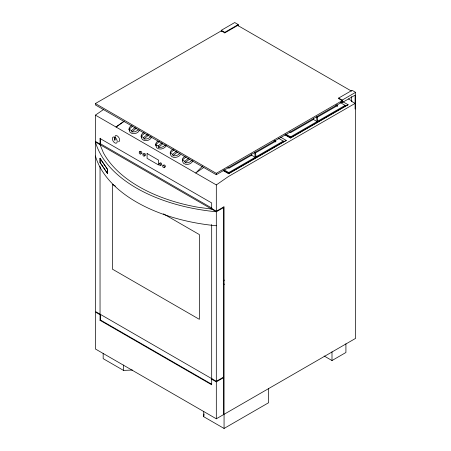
<?xml version="1.0" encoding="UTF-8"?>
<svg xmlns="http://www.w3.org/2000/svg" width="451" height="451" viewBox="0 0 451 451"><rect width="100%" height="100%" fill="white"/><g stroke="black" fill="none" stroke-linecap="round" stroke-linejoin="round"><path stroke-width="0.68" d="M238.235 25.938L238.235 24.579L234.723 22.55L221.289 30.307L221.289 31.553M224.062 414.317L355.608 338.368L355.608 92.342L352.096 90.318L338.662 98.07L338.662 98.628L342.174 100.658L216.277 173.342L95.392 103.55L95.392 104.931L216.277 174.729L342.174 102.039L341.689 101.763M129.629 130.136L129.505 131.185L130.215 132.538C133.141 134.872 138.361 133.468 139.63 129.95M141.738 137.132L141.62 138.175L142.33 139.528C145.256 141.868 150.471 140.458 151.745 136.941M156.277 145.521L156.153 146.569L156.863 147.922C159.789 150.262 165.01 148.853 166.284 145.335M268.61 388.593L268.61 402.732L224.062 428.45L203.728 416.713L204.061 413.939M223.16 170.574L228.651 173.742L228.747 172.564L283.29 141.073L283.29 141.902L228.747 173.393L223.284 170.241M285.009 134.872L290.495 138.04L290.591 136.856L345.139 105.365L345.139 106.199L290.591 137.69L285.128 134.533M192.932 160.719C191.658 164.237 186.438 165.647 183.512 163.307L182.802 161.954M140.086 151.688L140.362 151.237L141.49 151.699L141.992 153.171L141.174 153.616M143.717 153.785L144.534 153.34L145.126 153.802L145.628 155.268L144.81 155.713M159.953 163.155L160.229 162.704L161.357 163.172L161.858 164.643L161.041 165.083M163.583 165.252L163.865 164.801L164.993 165.269L165.494 166.74L164.677 167.18M202.612 166.047L195.717 173.037L203.79 167.439M138.248 129.865L135.351 131.76L131.951 131.946L131.529 130.576L129.093 129.189L132.808 126.009M150.831 136.399C149.247 138.356 146.564 139.472 144.066 138.942L143.638 137.572L141.208 136.179L144.388 133.457M165.365 144.788C163.781 146.75 161.097 147.866 158.6 147.33L158.177 145.961L155.742 144.574L159.457 141.394M179.904 153.182C178.314 155.138 175.631 156.255 173.139 155.725L172.71 154.355L170.275 152.968L173.99 149.788M180.4 154.778C178.348 157.371 174.125 158.487 171.403 156.311L170.692 154.964M192.013 160.173C190.429 162.135 187.746 163.251 185.248 162.715L184.825 161.345L182.39 159.958L186.105 156.779M131.529 130.576L135.221 127.413M131.951 131.946L136.179 128.332M143.638 137.572L147.336 134.404M144.066 138.942L148.819 134.872M158.177 145.961L161.87 142.798M158.6 147.33L162.828 143.717M172.71 154.355L176.409 151.192M173.139 155.725L177.361 152.105M184.825 161.345L188.518 158.183M185.248 162.715L189.476 159.102M124.217 121.077L116.014 127.019L123.512 121.821M131.376 125.694L130.226 126.494L129.189 128.016L129.009 129.584L129.522 130.559L129.093 129.189M144.061 132.284L142.341 133.49L141.304 135.007L141.124 136.58L141.631 137.549L141.208 136.179M158.025 141.078L156.875 141.879L155.837 143.401L155.657 144.974L156.17 145.944L155.742 144.574M173.133 149.072L171.414 150.273L170.371 151.79L170.19 153.363L170.703 154.332L170.275 152.968M184.673 156.463L183.529 157.269L182.486 158.786L182.305 160.359L182.818 161.328L182.39 159.958M211.558 207.917L100.528 143.813L100.043 144.094L95.42 141.428L95.42 115.129L103.499 109.537M100.043 144.094L100.043 138.502L211.688 202.956L211.688 208.548L216.311 211.22L216.311 184.921L228.42 176.533L355.095 103.397L351.583 101.374L351.583 96.57M95.392 103.55L221.289 30.86L224.801 32.889L237.716 25.431M221.289 30.307L224.801 32.337L238.235 24.579M100.043 138.502L100.528 138.22L100.528 143.813M114.56 137.217L115.287 137.003L115.529 137.217L115.044 137.499L116.014 138.356A3.428 1.979 60 0 1 116.657 142.95A3.428 1.979 60 0 1 112.947 140.808A3.428 1.979 60 0 1 113.59 136.957L114.56 137.217L114.56 139.94L115.044 140.216L115.044 136.935M114.56 139.94L115.044 139.658M338.662 98.07L342.174 100.099L355.608 92.342M254.64 152.461L255.227 157.275L251.596 155.178L228.99 168.229L227.778 167.53M255.373 152.996L275.781 141.208L275.781 142.042M316.484 116.753L317.07 121.567L313.439 119.47L290.833 132.521L289.627 131.822M317.216 117.288L337.63 105.506L336.418 104.807M351.583 101.374L352.096 101.075L348.443 98.966M228.651 173.742L286.295 140.464L280.843 137.313M290.495 138.04L348.138 104.756L342.687 101.61M355.608 108.697L355.095 108.995L355.095 95.138L342.174 102.597L342.174 100.099M211.688 208.548L212.173 208.272M216.311 211.22L224.062 206.744L224.062 428.45M223.578 207.584L216.311 211.778A147.003 84.873 0 0 1 95.42 141.986L95.42 311.506L216.311 381.298L223.578 377.104M223.578 207.026L223.578 414.593L216.311 418.793L95.42 348.995L95.42 312.064L100.043 314.736L100.528 314.454L100.528 320.052L211.558 384.156M100.043 314.736L100.043 320.328L100.528 320.052M223.222 280.81L224.429 280.11M100.043 320.328L211.688 384.788L211.688 379.19L212.173 378.913M211.688 379.19L216.311 381.862L223.578 377.662M324.122 355.991L331.998 360.541L345.917 352.502L345.917 343.752M345.139 106.199L348.138 104.756M283.29 141.902L286.295 140.464M100.009 158.34L107.473 169.193L107.355 173.347L100.009 162.467L100.009 158.34L107.355 169.221L107.355 173.347M100.009 162.467L107.473 173.319M103.172 353.274L103.172 358.658L123.506 370.395L132.419 370.04M211.688 209.112L197.628 207.178A143.565 82.888 0 0 1 103.392 152.771L100.043 144.653M237.733 25.442L351.566 91.158M340.302 102.574L345.139 105.365M335.803 105.286L337.63 106.335M285.759 134.065L290.591 136.856M278.459 138.282L283.29 141.073M274.574 140.515L275.781 141.208M273.96 140.988L275.178 141.693M223.91 169.773L228.747 172.564M95.42 115.129L216.311 184.921M95.42 141.986L216.311 211.778L216.311 381.298M115.422 186.122L112.378 184.363L112.378 269.129L199.353 319.336L199.353 234.576L163.471 213.859M223.222 283.606L224.435 284.305M317.262 116.307L317.848 121.122M255.418 152.01L256.005 156.83M331.998 351.791L331.998 360.541M313.439 118.111L313.439 119.47M251.596 153.819L251.596 155.178M224.801 32.337L224.801 32.889M216.277 173.342L216.277 174.729M216.311 381.862L216.311 418.793M211.688 224.502L211.688 378.631M203.728 411.329L203.728 416.713M123.506 365.011L123.506 370.395M100.128 158.312L100.128 162.439M100.043 166.38L100.043 314.178M216.311 225.765A147.003 84.873 0 0 1 95.42 155.973M115.129 136.072A3.428 1.979 60 0 1 116.014 135.559L117.226 135.881L118.438 136.957A3.428 1.979 60 0 1 118.438 141.8M139.398 151.795L139.201 152.979L140.205 154.174L140.746 154.18L140.938 152.996L139.934 151.801L139.398 151.795M143.029 153.892L142.832 155.076L143.841 156.271L144.376 156.277L144.574 155.099L144.157 154.36L143.029 153.892M159.259 163.268L159.068 164.446L160.071 165.641L160.607 165.652L160.889 165.201L160.387 163.73L159.259 163.268M162.896 165.365L162.698 166.543L163.115 167.282L164.243 167.749L164.525 167.298L164.023 165.827L162.896 165.365M147.094 153.515L158.617 160.161L158.6 164.998L147.082 158.346L147.094 153.515"/></g></svg>
